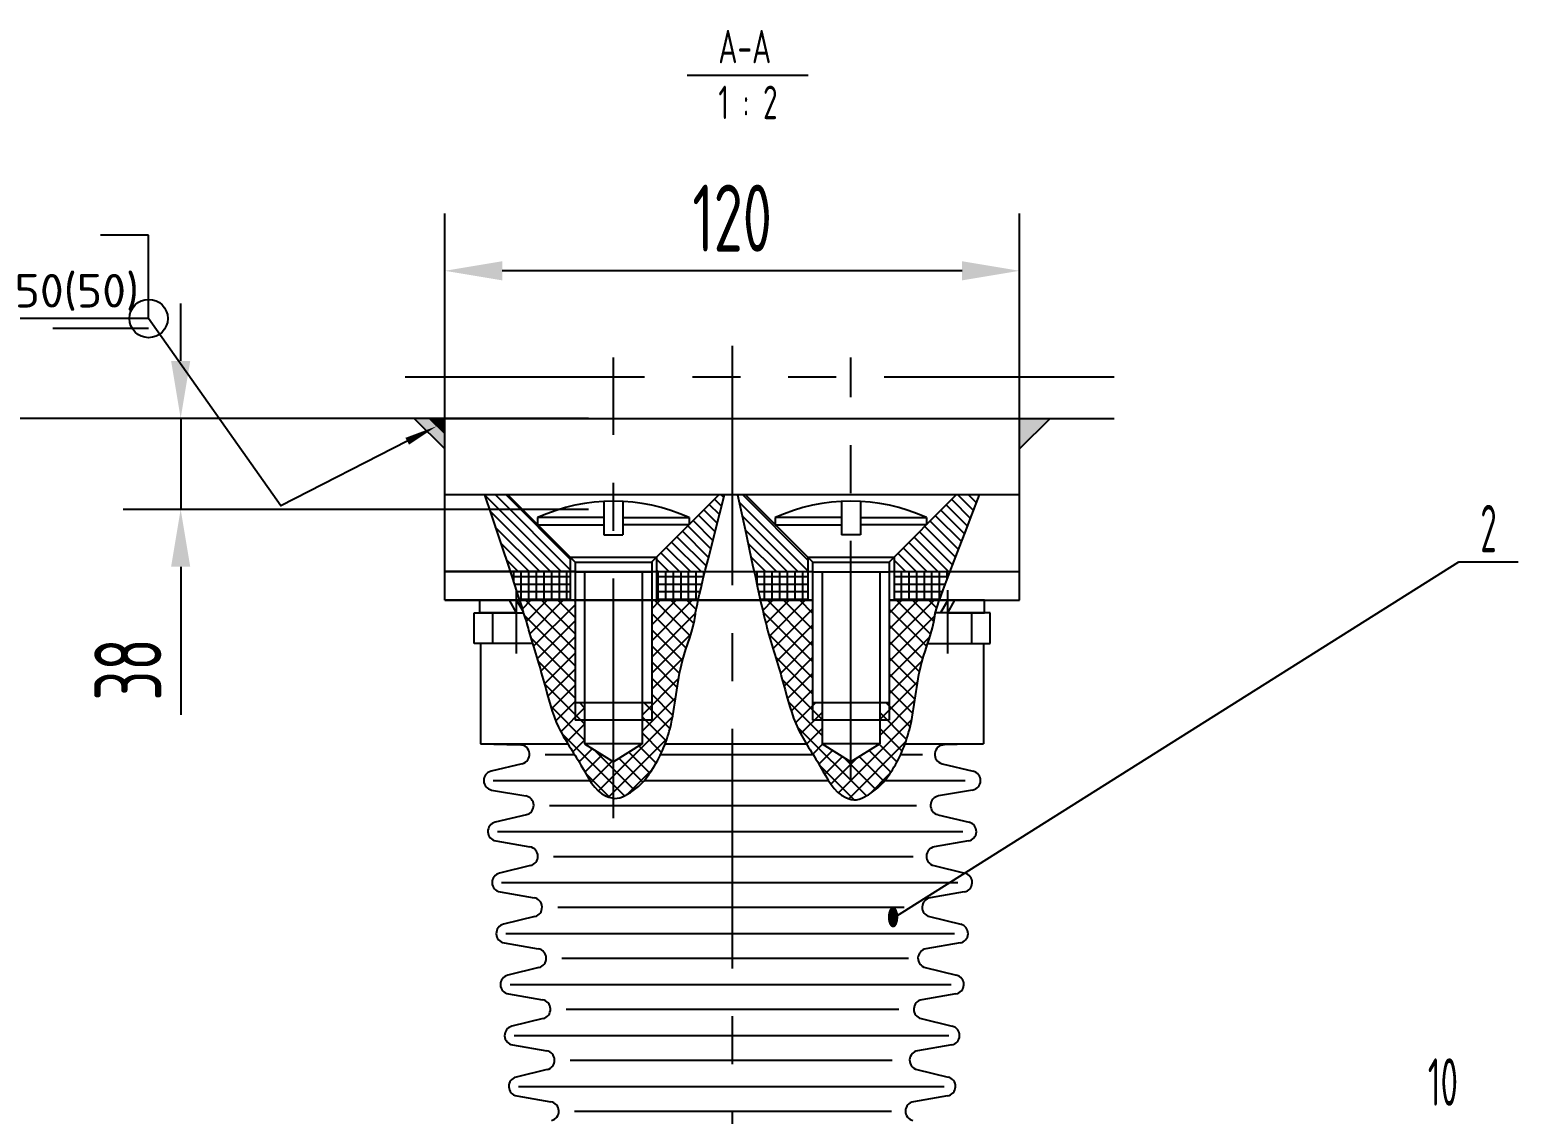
# Model space of a CAD drawing. Header units: millimetres. Extents: x 0 to 16800, y -462 to 11880.
# Drawn here: x 2784 to 5892, y 4669 to 6934 of the extents above; entities that cross this region are included whole.
import ezdxf
from ezdxf.enums import TextEntityAlignment as Align

# ---------------------------------------------------------------- set-up
doc = ezdxf.new("R2010")
doc.units = ezdxf.units.MM
doc.header["$LTSCALE"] = 400
for name, pattern in [('F', [0.75, 0.5, -0.25]), ('G', [2, 1.25, -0.25, 0.25, -0.25]), ('K', [2.5, 1.25, -0.25, 0.25, -0.25, 0.25, -0.25])]:
    doc.linetypes.add(name, pattern=pattern)
for name, color, linetype in [('01', 7, 'Continuous'), ('02', 1, 'Continuous'), ('02C', 3, 'Continuous'), ('04', 2, 'F'), ('05', 4, 'G'), ('07', 6, 'K'), ('08', 1, 'Continuous'), ('11', 3, 'Continuous'), ('13', 3, 'Continuous')]:
    doc.layers.add(name, color=color, linetype=linetype)
doc.styles.get("Standard").update_dxf_attribs({"font": 'isocp', "width": 0.707, "bigfont": 'intecad.shx'})
doc.dimstyles.new('INTE', dxfattribs={"dimscale": 40, "dimtxt": 3.5, "dimasz": 3, "dimexe": 3, "dimexo": 0, "dimgap": 1, "dimtad": 1, "dimdec": 1, "dimdsep": 46, "dimtxsty": 'Standard', "dimcen": 0, "dimclrd": 1, "dimclre": 1, "dimclrt": 3, "dimaunit": 1, "dimadec": 0, "dimazin": 0, "dimtfac": 1, "dimtdec": 1, "dimtmove": 0, "dimatfit": 0, "dimfxl": 1, "dimarcsym": 0})
pattern_1 = [(270, (-6698.893, 10872.006), (-15.875, -3e-15), []), (180, (-6698.893, 10872.006), (-3e-15, 15.875), [])]
pattern_2 = [(315, (-6698.893, 10872.006), (-11.22532, -11.22532), [])]
pattern_3 = [(315, (-6698.893, 10872.006), (-16.83798, -16.83798), []), (225, (-6698.893, 10872.006), (-16.83798, 16.83798), [])]

# ---------------------------------------------------------------- blocks, each defined once
blk = doc.blocks.new('*D158')
at = {"layer": '08', "color": 1, "lineweight": -2}
for p, q in [((3650.5, 6122.1), (3650.5, 6550.2)), ((4850.5, 6122.1), (4850.5, 6550.2)), ((4730.5, 6430.2), (3770.5, 6430.2))]:
    blk.add_line(p, q, dxfattribs=at)
at = {"layer": '08', "color": 1}
for points in [[(3770.5, 6450.2), (3770.5, 6410.2), (3650.5, 6430.2)], [(4730.5, 6450.2), (4730.5, 6410.2), (4850.5, 6430.2)]]:
    blk.add_solid(points, dxfattribs=at)
at = {"layer": 'Defpoints', "color": 0}
for p in [(3650.5, 6430.2), (3650.5, 6122.1), (4850.5, 6122.1)]:
    blk.add_point(p, dxfattribs=at)
at = {"layer": '08', "color": 3, "insert": (4250.5, 6540.2), "char_height": 140, "attachment_point": 5}
blk.add_mtext('120', dxfattribs=at)
blk = doc.blocks.new('*D159')
at = {"layer": '08', "color": 1, "lineweight": -2}
for p, q in [((3950.5, 6122.1), (1574.1, 6122.1)), ((1694.1, 1532.1), (1694.1, 6002.1)), ((2451.8, 1412.1), (1574.1, 1412.1))]:
    blk.add_line(p, q, dxfattribs=at)
at = {"layer": '08', "color": 1}
for points in [[(1674.1, 6002.1), (1714.1, 6002.1), (1694.1, 6122.1)], [(1674.1, 1532.1), (1714.1, 1532.1), (1694.1, 1412.1)]]:
    blk.add_solid(points, dxfattribs=at)
at = {"layer": 'Defpoints', "color": 0}
for p in [(1694.1, 6122.1), (3950.5, 6122.1), (2451.8, 1412.1)]:
    blk.add_point(p, dxfattribs=at)
at = {"layer": '08', "color": 3, "insert": (1584.1, 3767.1), "char_height": 140, "attachment_point": 5, "rotation": 90}
blk.add_mtext('471', dxfattribs=at)
blk = doc.blocks.new('*D160')
at = {"layer": '08', "color": 1, "lineweight": -2}
for p, q in [((3099.2, 6242.1), (3099.2, 6362.1)), ((3893.1, 6122.1), (2979.2, 6122.1)), ((3099.2, 6122.1), (3099.2, 5932.1)), ((3950.5, 5932.1), (2979.2, 5932.1)), ((3099.2, 5812.1), (3099.2, 5503.3))]:
    blk.add_line(p, q, dxfattribs=at)
at = {"layer": '08', "color": 1}
for points in [[(3079.2, 6242.1), (3119.2, 6242.1), (3099.2, 6122.1)], [(3079.2, 5812.1), (3119.2, 5812.1), (3099.2, 5932.1)]]:
    blk.add_solid(points, dxfattribs=at)
at = {"layer": 'Defpoints', "color": 0}
for p in [(3893.1, 6122.1), (3099.2, 5932.1), (3950.5, 5932.1)]:
    blk.add_point(p, dxfattribs=at)
at = {"layer": '08', "color": 3, "insert": (2989.2, 5597.7), "char_height": 140, "attachment_point": 5, "rotation": 90}
blk.add_mtext('38', dxfattribs=at)

msp = doc.modelspace()

# ---------------------------------------------------------------- hatches: boundary and pattern name
at = {"layer": '01'}
for points in [[(3650.47, 6122.14), (3586.47, 6122.14), (3650.47, 6058.14)], [(3650.5, 6122.14), (3618.5, 6122.14), (3650.5, 6090.14)], [(4850.52, 6122.14), (4914.52, 6122.14), (4850.52, 6058.14)]]:
    msp.add_hatch(color=256, dxfattribs=at).paths.add_polyline_path(points)
at = {"layer": '02', "linetype": 'Continuous'}
h = msp.add_hatch(dxfattribs=at)
h.set_pattern_fill('ANSI31', color=1, scale=5, style=0)
h.set_pattern_definition(pattern_2)
edge = h.paths.add_edge_path()
edge.add_line((3912.5, 5832.14), (3912.5, 5802.14))
edge.add_line((3912.5, 5802.14), (3786.93, 5802.14))
edge.add_spline(control_points=[(3786.93, 5802.14), (3774.31, 5840.4), (3757.17, 5891.92), (3733.62, 5962.14)], knot_values=[1.5950521, 1.5950521, 1.5950521, 1.5950521, 3.4171099, 3.4171099, 3.4171099, 3.4171099], degree=3, periodic=0)
edge.add_line((3733.62, 5962.14), (3782.5, 5962.14))
edge.add_line((3782.5, 5962.14), (3844.5, 5900.14))
edge.add_line((3844.5, 5900.14), (3844.5, 5899.96))
edge.add_line((3844.5, 5899.96), (3844.68, 5899.96))
edge.add_line((3844.68, 5899.96), (3912.5, 5832.14))
edge = h.paths.add_edge_path()
edge.add_line((4160.32, 5899.96), (4160.5, 5899.96))
edge.add_line((4160.5, 5899.96), (4160.5, 5900.14))
edge.add_line((4160.5, 5900.14), (4222.5, 5962.14))
edge.add_line((4222.5, 5962.14), (4234.6, 5962.14))
edge.add_spline(control_points=[(4234.6, 5962.14), (4215.69, 5888.83), (4202.78, 5837.87), (4193.93, 5802.14)], knot_values=[94.3796282, 94.3796282, 94.3796282, 94.3796282, 95.3272007, 95.3272007, 95.3272007, 95.3272007], degree=3, periodic=0)
edge.add_line((4193.93, 5802.14), (4092.5, 5802.14))
edge.add_line((4092.5, 5802.14), (4092.5, 5832.14))
edge.add_line((4092.5, 5832.14), (4160.32, 5899.96))
h = msp.add_hatch(dxfattribs=at)
h.set_pattern_fill('ANSI31', color=1, scale=5, style=0)
h.set_pattern_definition(pattern_2)
edge = h.paths.add_edge_path()
edge.add_spline(control_points=[(4296.45, 5802.14), (4288.02, 5840.69), (4276.84, 5892.3), (4261.82, 5962.14)], knot_values=[2.0092484, 2.0092484, 2.0092484, 2.0092484, 3.661845, 3.661845, 3.661845, 3.661845], degree=3, periodic=0)
edge.add_line((4261.82, 5962.14), (4278.5, 5962.14))
edge.add_line((4278.5, 5962.14), (4340.5, 5900.14))
edge.add_line((4340.5, 5900.14), (4340.5, 5899.96))
edge.add_line((4340.5, 5899.96), (4340.68, 5899.96))
edge.add_line((4340.68, 5899.96), (4408.5, 5832.14))
edge.add_line((4408.5, 5832.14), (4408.5, 5802.14))
edge.add_line((4408.5, 5802.14), (4296.45, 5802.14))
edge = h.paths.add_edge_path()
edge.add_line((4588.5, 5802.14), (4588.5, 5832.14))
edge.add_line((4588.5, 5832.14), (4656.32, 5899.96))
edge.add_line((4656.32, 5899.96), (4656.5, 5899.96))
edge.add_line((4656.5, 5899.96), (4656.5, 5900.14))
edge.add_line((4656.5, 5900.14), (4718.5, 5962.14))
edge.add_line((4718.5, 5962.14), (4767.08, 5962.14))
edge.add_spline(control_points=[(4767.08, 5962.14), (4738.67, 5889.42), (4718.98, 5838.3), (4705.31, 5802.14)], knot_values=[94.1108196, 94.1108196, 94.1108196, 94.1108196, 94.8938115, 94.8938115, 94.8938115, 94.8938115], degree=3, periodic=0)
edge.add_line((4705.31, 5802.14), (4588.5, 5802.14))
at = {"layer": '02'}
h = msp.add_hatch(dxfattribs=at)
h.set_pattern_fill('ANSI37', color=256, scale=5, angle=45, style=0)
h.set_pattern_definition(pattern_1)
edge = h.paths.add_edge_path()
edge.add_line((4092.5, 5742.14), (4092.5, 5802.14))
edge.add_line((4092.5, 5802.14), (4193.93, 5802.14))
edge.add_spline(control_points=[(4193.93, 5802.14), (4186.87, 5773.67), (4182.4, 5754.87), (4179.51, 5742.14)], knot_values=[93.6243424, 93.6243424, 93.6243424, 93.6243424, 94.3796282, 94.3796282, 94.3796282, 94.3796282], degree=3, periodic=0)
edge.add_line((4179.51, 5742.14), (4092.5, 5742.14))
edge = h.paths.add_edge_path()
edge.add_line((3912.5, 5802.14), (3912.5, 5742.14))
edge.add_line((3912.5, 5742.14), (3806.55, 5742.14))
edge.add_spline(control_points=[(3806.55, 5742.14), (3801.62, 5757.41), (3795.26, 5776.88), (3786.93, 5802.14)], knot_values=[3.4171099, 3.4171099, 3.4171099, 3.4171099, 4.6203363, 4.6203363, 4.6203363, 4.6203363], degree=3, periodic=0)
edge.add_line((3786.93, 5802.14), (3912.5, 5802.14))
h = msp.add_hatch(dxfattribs=at)
h.set_pattern_fill('ANSI37', color=256, scale=5, angle=45, style=0)
h.set_pattern_definition(pattern_1)
edge = h.paths.add_edge_path()
edge.add_line((4408.5, 5802.14), (4408.5, 5742.14))
edge.add_line((4408.5, 5742.14), (4309.7, 5742.14))
edge.add_spline(control_points=[(4309.7, 5742.14), (4306.24, 5757.56), (4301.93, 5777.09), (4296.45, 5802.14)], knot_values=[3.661845, 3.661845, 3.661845, 3.661845, 4.7360486, 4.7360486, 4.7360486, 4.7360486], degree=3, periodic=0)
edge.add_line((4296.45, 5802.14), (4408.5, 5802.14))
edge = h.paths.add_edge_path()
edge.add_line((4588.5, 5802.14), (4705.31, 5802.14))
edge.add_spline(control_points=[(4705.31, 5802.14), (4694.78, 5774.28), (4687.82, 5755.3), (4683.2, 5742.14)], knot_values=[93.5074176, 93.5074176, 93.5074176, 93.5074176, 94.1108196, 94.1108196, 94.1108196, 94.1108196], degree=3, periodic=0)
edge.add_line((4683.2, 5742.14), (4588.5, 5742.14))
edge.add_line((4588.5, 5742.14), (4588.5, 5802.14))
h = msp.add_hatch(dxfattribs=at)
h.set_pattern_fill('ANSI37', color=256, scale=7.5, style=0)
h.set_pattern_definition(pattern_3)
edge = h.paths.add_edge_path()
edge.add_spline(control_points=[(4002.5, 5328.84), (3997.46, 5329.44), (3964.45, 5339.73), (3935.36, 5403.58), (3882.05, 5475.64), (3857.56, 5576.59), (3833.01, 5652.65), (3819.72, 5701.31), (3806.55, 5742.14)], knot_values=[4.6203363, 4.6203363, 4.6203363, 4.6203363, 6.1252555, 14.5180957, 23.673737, 33.4462596, 44.9341552, 48.1535454, 48.1535454, 48.1535454, 48.1535454], degree=3, periodic=0)
edge.add_line((3806.55, 5742.14), (3922.5, 5742.14))
edge.add_line((3922.5, 5742.14), (3922.5, 5528.04))
edge.add_line((3922.5, 5528.04), (3922.5, 5492.14))
edge.add_line((3922.5, 5492.14), (3942.5, 5492.14))
edge.add_line((3942.5, 5492.14), (3942.5, 5442.14))
edge.add_line((3942.5, 5442.14), (4002.5, 5405.19))
edge.add_line((4002.5, 5405.19), (4002.5, 5328.84))
edge = h.paths.add_edge_path()
edge.add_spline(control_points=[(4179.51, 5742.14), (4174.67, 5720.75), (4171.66, 5683.25), (4135.02, 5603.69), (4131.99, 5488.28), (4094.2, 5400.06), (4059.53, 5355.43), (4033.95, 5337.87), (4015.7, 5328.35), (4005.2, 5328.52), (4002.5, 5328.84)], knot_values=[48.1535454, 48.1535454, 48.1535454, 48.1535454, 49.4233123, 59.4118874, 73.8014591, 83.4784526, 87.6990643, 90.4888183, 92.81776, 93.6243424, 93.6243424, 93.6243424, 93.6243424], degree=3, periodic=0)
edge.add_line((4002.5, 5328.84), (4002.5, 5405.19))
edge.add_line((4002.5, 5405.19), (4062.5, 5442.14))
edge.add_line((4062.5, 5442.14), (4062.5, 5492.14))
edge.add_line((4062.5, 5492.14), (4082.5, 5492.14))
edge.add_line((4082.5, 5492.14), (4082.5, 5528.04))
edge.add_line((4082.5, 5528.04), (4082.5, 5742.14))
edge.add_line((4082.5, 5742.14), (4179.51, 5742.14))
h.paths.add_polyline_path([(4062.5, 5528.04), (4082.5, 5528.04), (4082.5, 5492.14), (4062.5, 5492.14)], flags=17)
h.paths.add_polyline_path([(3922.5, 5528.04), (3942.5, 5528.04), (3942.5, 5492.14), (3922.5, 5492.14)], flags=16)
h = msp.add_hatch(dxfattribs=at)
h.set_pattern_fill('ANSI37', color=256, scale=7.5, style=0)
h.set_pattern_definition(pattern_3)
edge = h.paths.add_edge_path()
edge.add_line((4418.5, 5528.04), (4418.5, 5492.14))
edge.add_line((4418.5, 5492.14), (4438.5, 5492.14))
edge.add_line((4438.5, 5492.14), (4438.5, 5442.14))
edge.add_line((4438.5, 5442.14), (4498.5, 5405.19))
edge.add_line((4498.5, 5405.19), (4558.5, 5442.14))
edge.add_line((4558.5, 5442.14), (4558.5, 5492.14))
edge.add_line((4558.5, 5492.14), (4578.5, 5492.14))
edge.add_line((4578.5, 5492.14), (4578.5, 5528.04))
edge.add_line((4578.5, 5528.04), (4578.5, 5742.14))
edge.add_line((4578.5, 5742.14), (4683.2, 5742.14))
edge.add_spline(control_points=[(4683.2, 5742.14), (4674.36, 5717.02), (4671.25, 5679.94), (4634.78, 5600.73), (4631.74, 5485.32), (4593.95, 5397.1), (4559.29, 5352.48), (4533.71, 5334.91), (4510.82, 5322.97), (4465.44, 5334.07), (4435.12, 5400.63), (4381.8, 5472.68), (4357.31, 5573.64), (4332.88, 5649.34), (4319.69, 5697.59), (4309.7, 5742.14)], knot_values=[4.7360486, 4.7360486, 4.7360486, 4.7360486, 5.8888907, 15.8774657, 30.2670375, 39.944031, 44.1646427, 46.9543967, 49.2833383, 51.59484, 59.9876802, 69.1433215, 78.9158441, 90.4037396, 93.5074176, 93.5074176, 93.5074176, 93.5074176], degree=3, periodic=0)
edge.add_line((4309.7, 5742.14), (4418.5, 5742.14))
edge.add_line((4418.5, 5742.14), (4418.5, 5528.04))
h.paths.add_polyline_path([(4558.5, 5528.04), (4578.5, 5528.04), (4578.5, 5492.14), (4558.5, 5492.14)], flags=17)
h.paths.add_polyline_path([(4418.5, 5528.04), (4438.5, 5528.04), (4438.5, 5492.14), (4418.5, 5492.14)], flags=16)

# ---------------------------------------------------------------- linework, layer by layer
for p, q in [((4418.5, 5742.14), (3725.48, 5742.14)), ((4775.48, 5742.14), (4578.5, 5742.14)), ((3725.48, 5652.14), (3725.48, 5442.14)), ((4775.48, 5652.14), (4775.48, 5442.14)), ((3725.48, 5442.14), (3807.95, 5440.44)), ((3725.48, 5442.14), (3907.7, 5442.14)), ((4110.51, 5442.14), (4405.64, 5442.14)), ((4611.37, 5442.14), (4775.48, 5442.14)), ((4775.48, 5442.14), (4693.02, 5440.44)), ((3860.18, 5420.44), (3921.32, 5420.44)), ((4101.26, 5420.44), (4419.22, 5420.44)), ((4602.39, 5420.44), (4647.89, 5420.44)), ((3812.25, 5401.01), (3747.1, 5385.19)), ((4688.72, 5401.01), (4753.87, 5385.19)), ((3748.4, 5346.05), (3819.68, 5333.7)), ((3751.82, 5365.76), (3953.61, 5365.76)), ((4066.77, 5365.76), (4451.48, 5365.76)), ((4569.02, 5365.76), (4737.26, 5365.76)), ((4752.56, 5346.05), (4681.28, 5333.7)), ((3868.91, 5314), (4635.14, 5314)), ((3820.98, 5294.56), (3755.83, 5278.75)), ((4679.98, 5294.56), (4745.13, 5278.75)), ((3760.55, 5259.31), (4732.05, 5259.31)), ((3757.14, 5239.6), (3828.42, 5227.26)), ((4743.83, 5239.6), (4672.55, 5227.26)), ((3877.65, 5207.55), (4628.24, 5207.55)), ((3829.72, 5188.11), (3764.57, 5172.3)), ((4671.25, 5188.11), (4736.4, 5172.3)), ((3765.87, 5133.16), (3837.15, 5120.81)), ((3769.29, 5152.86), (4721.86, 5152.86)), ((4735.09, 5133.16), (4663.82, 5120.81)), ((3886.38, 5101.1), (4609.62, 5101.1)), ((3838.45, 5081.67), (3773.3, 5065.85)), ((4662.51, 5081.67), (4727.66, 5065.85)), ((3778.02, 5046.42), (4714.65, 5046.42)), ((3774.61, 5026.71), (3845.89, 5014.36)), ((4726.36, 5026.71), (4655.08, 5014.36)), ((3847.19, 4975.22), (3782.04, 4959.41)), ((3895.11, 4994.66), (4618.36, 4994.66)), ((4653.78, 4975.22), (4718.93, 4959.41)), ((3783.34, 4920.26), (3854.62, 4907.92)), ((3786.76, 4939.97), (4707.79, 4939.97)), ((4717.62, 4920.26), (4646.35, 4907.92)), ((3903.85, 4888.21), (4598.56, 4888.21)), ((3855.92, 4868.77), (3790.77, 4852.96)), ((4645.04, 4868.77), (4710.19, 4852.96)), ((3795.49, 4833.52), (4702.69, 4833.52)), ((3792.08, 4813.82), (3863.35, 4801.47)), ((4708.89, 4813.82), (4637.61, 4801.47)), ((3864.66, 4762.33), (3799.51, 4746.51)), ((3912.58, 4781.76), (4584.4, 4781.76)), ((4636.31, 4762.33), (4701.46, 4746.51)), ((3804.23, 4727.08), (4693.07, 4727.08)), ((3800.81, 4707.37), (3872.09, 4695.02)), ((4700.15, 4707.37), (4628.88, 4695.02)), ((3921.32, 4675.32), (4583.38, 4675.32))]:
    msp.add_line(p, q)
for centre, start, end in [((3807.53, 5420.44), 283.64408, 88.81524), ((4693.43, 5420.44), 91.18476, 256.35592), ((3751.82, 5365.76), 103.64408, 260.17161), ((4749.15, 5365.76), 279.82839, 76.35592), ((3816.27, 5314), 283.64408, 80.17161), ((4684.7, 5314), 99.82839, 256.35592), ((3760.55, 5259.31), 103.64408, 260.17161), ((4740.41, 5259.31), 279.82839, 76.35592), ((3825, 5207.55), 283.64408, 80.17161), ((4675.96, 5207.55), 99.82839, 256.35592), ((3769.29, 5152.86), 103.64408, 260.17161), ((4731.68, 5152.86), 279.82839, 76.35592), ((3833.74, 5101.1), 283.64408, 80.17161), ((4667.23, 5101.1), 99.82839, 256.35592), ((3778.02, 5046.42), 103.64408, 260.17161), ((4722.94, 5046.42), 279.82839, 76.35592), ((3842.47, 4994.66), 283.64408, 80.17161), ((4658.49, 4994.66), 99.82839, 256.35592), ((3786.76, 4939.97), 103.64408, 260.17161), ((4714.21, 4939.97), 279.82839, 76.35592), ((3851.21, 4888.21), 283.64408, 80.17161), ((4649.76, 4888.21), 99.82839, 256.35592), ((3795.49, 4833.52), 103.64408, 260.17161), ((4705.47, 4833.52), 279.82839, 76.35592), ((3859.94, 4781.76), 283.64408, 80.17161), ((4641.03, 4781.76), 99.82839, 256.35592), ((3804.23, 4727.08), 103.64408, 260.17161), ((4696.74, 4727.08), 279.82839, 76.35592), ((3868.68, 4675.32), 283.64408, 80.17161), ((4632.29, 4675.32), 99.82839, 256.35592)]:
    msp.add_arc(centre, 20, start, end)
at = {"layer": '01'}
for p, q in [((4156.66, 6838.59), (4409.32, 6838.59)), ((3032.31, 6504.87), (2932.14, 6504.87)), ((3032.31, 6330.55), (3032.31, 6504.87)), ((3650.47, 6058.14), (3586.47, 6122.14)), ((3650.5, 6090.14), (3618.5, 6122.14)), ((3650.5, 6122.14), (4850.5, 6122.14)), ((4850.52, 6058.14), (4914.52, 6122.14)), ((3982.5, 5948.64), (3982.5, 5878.96)), ((4022.5, 5948.64), (4022.5, 5878.96)), ((4478.5, 5948.64), (4478.5, 5878.96)), ((4518.5, 5948.64), (4518.5, 5878.96)), ((3844.5, 5914.96), (3844.5, 5899.96)), ((3982.5, 5914.96), (3844.5, 5914.96)), ((4022.5, 5914.96), (4160.5, 5914.96)), ((4160.5, 5914.96), (4160.5, 5899.96)), ((4478.5, 5914.96), (4340.5, 5914.96)), ((4340.5, 5914.96), (4340.5, 5899.96)), ((4518.5, 5914.96), (4656.5, 5914.96)), ((4656.5, 5914.96), (4656.5, 5899.96)), ((3844.5, 5899.96), (3982.5, 5899.96)), ((3982.5, 5878.96), (4022.5, 5878.96)), ((4160.5, 5899.96), (4022.5, 5899.96)), ((4340.5, 5899.96), (4478.5, 5899.96)), ((4518.5, 5878.96), (4478.5, 5878.96)), ((4656.5, 5899.96), (4518.5, 5899.96)), ((3922.5, 5821.96), (4082.5, 5821.96)), ((4082.5, 5821.96), (4082.5, 5528.04)), ((4418.5, 5821.96), (4578.5, 5821.96)), ((4578.5, 5821.96), (4578.5, 5528.04)), ((3922.5, 5801.96), (4082.5, 5801.96)), ((4418.5, 5801.96), (4578.5, 5801.96)), ((3723.5, 5742.14), (3800.5, 5742.14)), ((3723.5, 5716.14), (3723.5, 5742.14)), ((3800.5, 5716.14), (3785.49, 5742.14)), ((3800.5, 5742.14), (3814.05, 5718.67)), ((4623.5, 5742.14), (4700.5, 5742.14)), ((4700.5, 5742.14), (4685.49, 5716.14)), ((4777.5, 5742.14), (4700.5, 5742.14)), ((4700.5, 5716.14), (4715.51, 5742.14)), ((4777.5, 5716.14), (4777.5, 5742.14)), ((3711.65, 5652.14), (3711.65, 5716.14)), ((3711.65, 5716.14), (3814.84, 5716.14)), ((3800.5, 5716.14), (3723.5, 5716.14)), ((3750.5, 5716.14), (3750.5, 5652.14)), ((3800.5, 5716.14), (3814.84, 5716.14)), ((4789.35, 5716.14), (4674.82, 5716.14)), ((4700.5, 5716.14), (4674.82, 5716.14)), ((4700.5, 5716.14), (4777.5, 5716.14)), ((4750.5, 5716.14), (4750.5, 5652.14)), ((4789.35, 5652.14), (4789.35, 5716.14)), ((3833.77, 5652.14), (3711.65, 5652.14)), ((4658.94, 5652.14), (4789.35, 5652.14)), ((4082.5, 5528.04), (3922.5, 5528.04)), ((3942.5, 5528.04), (3942.5, 5442.14)), ((4062.5, 5528.04), (4062.5, 5442.14)), ((4578.5, 5528.04), (4418.5, 5528.04)), ((4438.5, 5528.04), (4438.5, 5442.14)), ((4558.5, 5528.04), (4558.5, 5442.14)), ((4082.5, 5492.14), (3922.5, 5492.14)), ((4578.5, 5492.14), (4418.5, 5492.14)), ((4062.5, 5442.14), (3942.5, 5442.14)), ((3942.5, 5442.14), (4002.5, 5405.19)), ((4062.5, 5442.14), (4002.5, 5405.19)), ((4558.5, 5442.14), (4438.5, 5442.14)), ((4438.5, 5442.14), (4498.5, 5405.19)), ((4558.5, 5442.14), (4498.5, 5405.19))]:
    msp.add_line(p, q, dxfattribs=at)
at = {"layer": '01', "color": 7, "linetype": 'Continuous'}
for p, q in [((3650.5, 5742.14), (3650.5, 6122.14)), ((4850.5, 5742.14), (4850.5, 6122.14)), ((4850.5, 5962.14), (3650.5, 5962.14)), ((3922.68, 5821.96), (3782.5, 5962.14)), ((4082.32, 5821.96), (4222.5, 5962.14)), ((4418.68, 5821.96), (4278.5, 5962.14)), ((4578.32, 5821.96), (4718.5, 5962.14)), ((3912.5, 5832.14), (4092.5, 5832.14)), ((3912.5, 5832.14), (3912.5, 5742.14)), ((3922.5, 5821.96), (3922.5, 5528.04)), ((4092.5, 5832.14), (4092.5, 5742.14)), ((4408.5, 5832.14), (4408.5, 5742.14)), ((4408.5, 5832.14), (4588.5, 5832.14)), ((4418.5, 5821.96), (4418.5, 5528.04)), ((4588.5, 5832.14), (4588.5, 5742.14)), ((3650.5, 5802.14), (4418.5, 5802.14)), ((3922.5, 5802.14), (3650.5, 5802.14)), ((4578.5, 5802.14), (4850.5, 5802.14)), ((3650.5, 5742.14), (4418.5, 5742.14)), ((3922.5, 5742.14), (3650.5, 5742.14)), ((4578.5, 5742.14), (4850.5, 5742.14))]:
    msp.add_line(p, q, dxfattribs=at)
at = {"layer": '01'}
msp.add_circle((3032.31, 6330.55), 40, dxfattribs=at)
for centre in [(4002.5, 5567.03), (4498.5, 5567.03)]:
    msp.add_arc(centre, 382.13, 65.57679, 114.42321, dxfattribs=at)
at = {"layer": '02'}
for p, q in [((4586.47, 5078.49), (5767.61, 5822.49)), ((5767.61, 5822.49), (5891.61, 5822.49)), ((3942.5, 5801.96), (3942.5, 5528.04)), ((4062.5, 5801.96), (4062.5, 5528.04)), ((4438.5, 5801.96), (4438.5, 5528.04)), ((4558.5, 5801.96), (4558.5, 5528.04)), ((3922.5, 5528.04), (3922.5, 5492.14)), ((4082.5, 5528.04), (4082.5, 5492.14)), ((4418.5, 5528.04), (4418.5, 5492.14)), ((4578.5, 5528.04), (4578.5, 5492.14))]:
    msp.add_line(p, q, dxfattribs=at)
msp.add_lwpolyline([(3572.16, 6074.3), (3308.15, 5939.42), (3032.31, 6330.55), (2472.31, 6330.55)], dxfattribs=at)
msp.add_lwpolyline([(3634.5, 6106.14, 0, 16, 0), (3572.16, 6074.3, 16, 16, 0)], format="xyseb", dxfattribs=at)
at = {"layer": '02C'}
for points, knots in [([(3733.62, 5962.14), (3814.32, 5721.45), (3829.97, 5662.05), (3857.56, 5576.59), (3882.05, 5475.64), (3935.36, 5403.58), (3965.69, 5337.03), (4011.07, 5325.93), (4033.95, 5337.87), (4059.53, 5355.43), (4094.2, 5400.06), (4131.99, 5488.28), (4135.02, 5603.69), (4174.09, 5688.54), (4175.28, 5732.15), (4234.6, 5962.14)], [1.5950521, 1.5950521, 1.5950521, 1.5950521, 7.8397265, 19.3276221, 29.1001447, 38.2557859, 46.6486262, 48.9601278, 51.2890695, 54.0788235, 58.2994352, 67.9764287, 82.3660004, 92.3545755, 95.3272007, 95.3272007, 95.3272007, 95.3272007]), ([(4261.82, 5962.14), (4314.81, 5715.73), (4330.14, 5657.81), (4357.31, 5573.64), (4381.8, 5472.68), (4435.12, 5400.63), (4465.44, 5334.07), (4510.82, 5322.97), (4533.71, 5334.91), (4559.29, 5352.48), (4593.95, 5397.1), (4631.74, 5485.32), (4634.78, 5600.73), (4673.23, 5684.24), (4674.93, 5726.29), (4767.08, 5962.14)], [2.0092484, 2.0092484, 2.0092484, 2.0092484, 7.8397265, 19.3276221, 29.1001447, 38.2557859, 46.6486262, 48.9601278, 51.2890695, 54.0788235, 58.2994352, 67.9764287, 82.3660004, 92.3545755, 94.8938115, 94.8938115, 94.8938115, 94.8938115])]:
    msp.add_open_spline(points, degree=3, knots=knots, dxfattribs=at)
at = {"layer": '04'}
msp.add_line((3032.31, 6309.55), (2472.31, 6309.55), dxfattribs=at)
at = {"layer": '05', "color": 142, "linetype": 'G'}
for p, q in [((4002.5, 5287.36), (4002.5, 6249.11)), ((4498.5, 5366.08), (4498.5, 6249.11))]:
    msp.add_line(p, q, dxfattribs=at)
at = {"layer": '05'}
for p, q in [((4250.5, 6273.66), (4250.5, 3830.07)), ((3800.5, 5631.03), (3800.5, 5763.1)), ((4700.5, 5631.03), (4700.5, 5763.1))]:
    msp.add_line(p, q, dxfattribs=at)
at = {"layer": '07'}
for p, q in [((3567.69, 6208.7), (5047.71, 6208.7)), ((4550.5, 6122.14), (5047.71, 6122.14))]:
    msp.add_line(p, q, dxfattribs=at)

# ---------------------------------------------------------------- texts
at = {"layer": '02', "width": 0.605172}
msp.add_text('●', height=40, dxfattribs=at).set_placement((4574.47, 5058.49), (4598.47, 5058.49), align=Align.FIT)
at = {"layer": '11'}
for s, height, width, p, p2 in [('2', 98.99, 0.562593, (5812.62, 5842.49), (5846.6, 5842.49)), ('10', 98.995, 0.606076, (5702.83, 4686.74), (5765.88, 4686.74))]:
    msp.add_text(s, height=height, dxfattribs=dict(at, width=width)).set_placement(p, p2, align=Align.FIT)
at = {"layer": '11', "color": 3, "linetype": 'Continuous', "insert": (4221.72, 6933.52), "char_height": 70, "width": 970.501, "attachment_point": 1}
msp.add_mtext('A-A\\P1 : 2', dxfattribs=at)
at = {"layer": '13', "width": 1.076727}
msp.add_text('50(50)', height=70, dxfattribs=at).set_placement((2752.31, 6353.55), (3012.31, 6353.55), align=Align.FIT)

# ---------------------------------------------------------------- dimensions: what is measured, and where the dimension line sits
at = {"layer": '08'}
dim = msp.add_linear_dim(base=(3650.5, 6430.2), p1=(4850.5, 6122.14), p2=(3650.5, 6122.14), text='120', dimstyle='INTE', dxfattribs=at)
dim.commit()
dim.dimension.update_dxf_attribs({"geometry": '*D158', "text_midpoint": (4250.5, 6540.21)})
dim = msp.add_linear_dim(base=(3099.23, 5932.14), p1=(3893.07, 6122.14), p2=(3950.5, 5932.14), angle=90, text='38', dimstyle='INTE', dxfattribs=at)
dim.commit()
dim.dimension.update_dxf_attribs({"geometry": '*D160', "text_midpoint": (2989.23, 5597.71)})
dim = msp.add_linear_dim(base=(1694.09, 6122.14), p1=(2451.79, 1412.14), p2=(3950.5, 6122.14), angle=90, text='471', dimstyle='INTE', dxfattribs=at)
dim.commit()
dim.dimension.update_dxf_attribs({"geometry": '*D159', "text_midpoint": (1694.09, 3767.14), "dimtype": 160})

doc.saveas('drawing.dxf')
